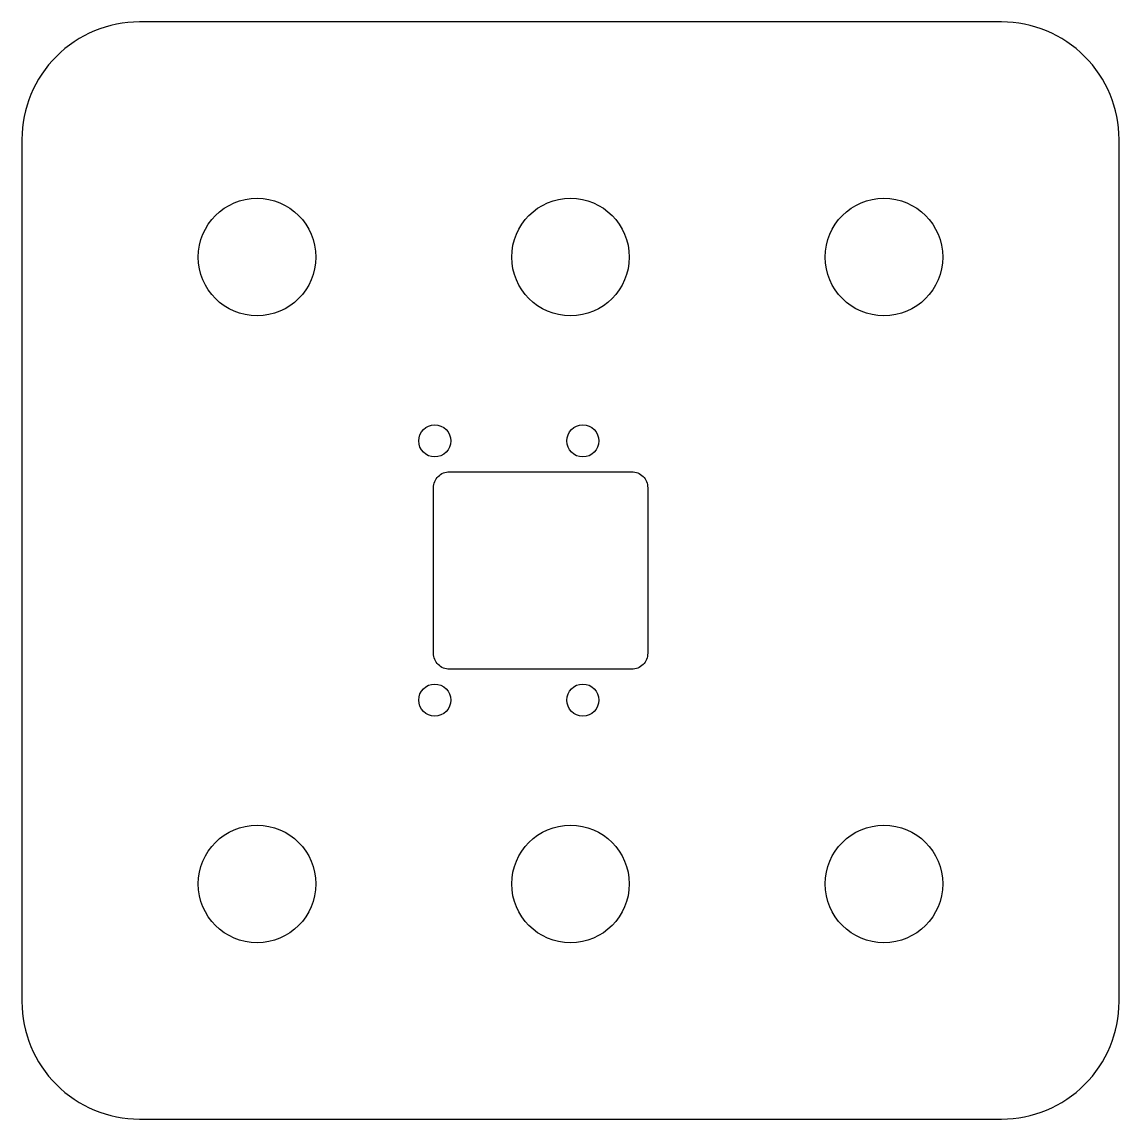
# Model space of a CAD drawing. Header units: inches. Extents: x -3.5 to 0, y 0 to 3.5.
import ezdxf

# ---------------------------------------------------------------- set-up
doc = ezdxf.new("R2010")
doc.units = ezdxf.units.IN
doc.header["$MEASUREMENT"] = 0

msp = doc.modelspace()

# ---------------------------------------------------------------- linework, layer by layer
for points in [[(-3.125, 0), (-0.375, 0, 0.414214), (0, 0.375), (0, 3.125, 0.414214), (-0.375, 3.5), (-3.125, 3.5, 0.414214), (-3.5, 3.125), (-3.5, 0.375, 0.414214)], [(-2.187, 2.014, -0.414214), (-2.136, 2.065), (-1.5546, 2.065, -0.414214), (-1.5036, 2.014), (-1.5036, 1.486, -0.414214), (-1.5546, 1.435), (-2.136, 1.435, -0.414214), (-2.187, 1.486)]]:
    msp.add_lwpolyline(points, format="xyb", close=True)
for centre, radius in [((-2.75, 2.75), 0.1875), ((-1.75, 2.75), 0.1875), ((-0.75, 2.75), 0.1875), ((-2.1831, 2.1634), 0.0512), ((-1.7106, 2.1634), 0.0512), ((-2.1831, 1.3366), 0.0512), ((-1.7106, 1.3366), 0.0512), ((-2.75, 0.75), 0.1875), ((-1.75, 0.75), 0.1875), ((-0.75, 0.75), 0.1875)]:
    msp.add_circle(centre, radius)

doc.saveas('drawing.dxf')
